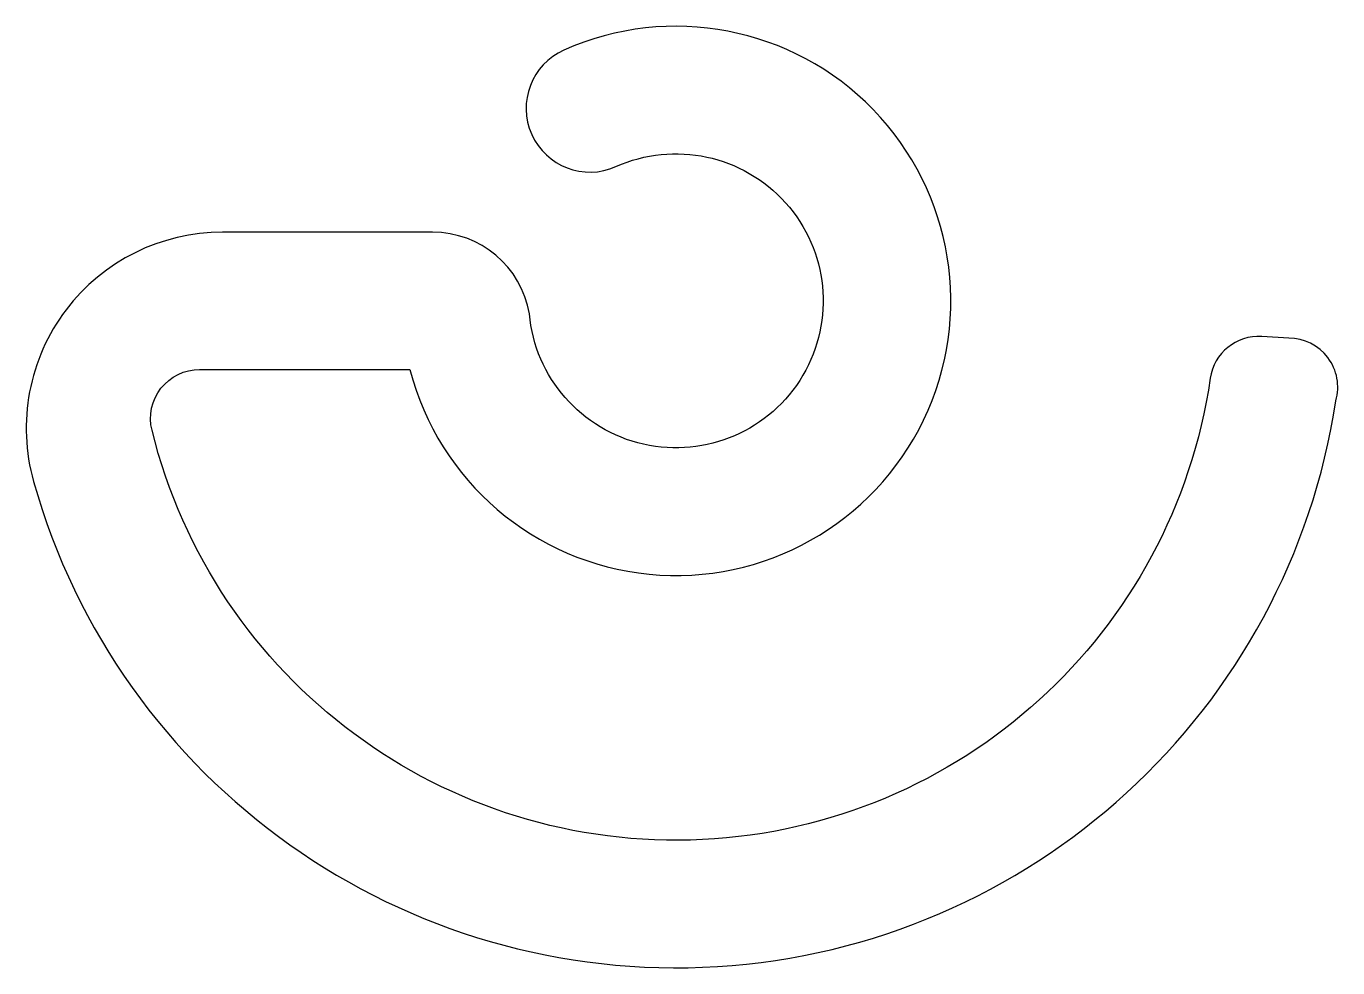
# Model space of a CAD drawing. Extents: x 146.6 to 160, y 214 to 223.6.
import ezdxf

# ---------------------------------------------------------------- set-up
doc = ezdxf.new("R2010")
doc.units = 0
doc.header["$LTSCALE"] = 15
doc.layers.get('0').update_dxf_attribs({"linetype": 'CONTINUOUS'})

msp = doc.modelspace()

# ---------------------------------------------------------------- linework, layer by layer
at = {"color": 0, "linetype": 'CONTINUOUS', "ltscale": 0.05}
msp.add_lwpolyline([(146.704, 218.987, 0.807435), (159.973, 219.811, 0.498839), (159.493, 220.449), (159.218, 220.466, 0.389983), (158.693, 220.039, -0.823238), (147.911, 219.509, -0.48712), (148.396, 220.129), (150.539, 220.129, 2.732684), (152.108, 223.385, 1), (152.638, 222.198, -3.124718), (151.756, 220.697, 0.365708), (150.77, 221.529), (148.629, 221.529, 0.497024)], format="xyb", close=True, dxfattribs=at)

doc.saveas('drawing.dxf')
